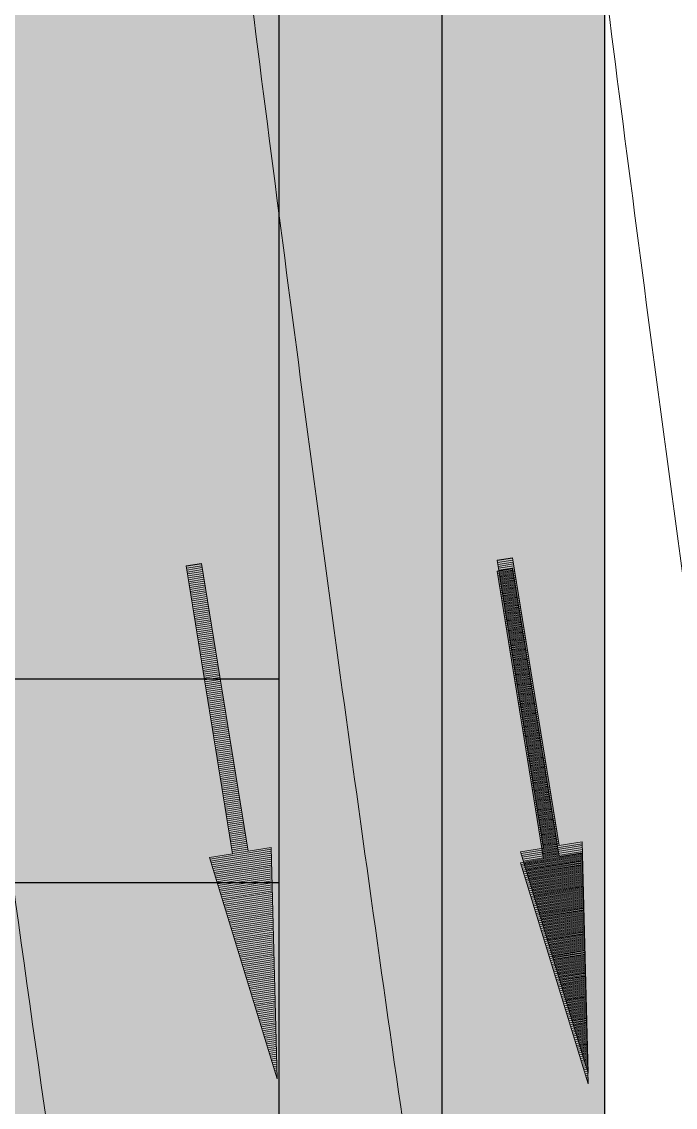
# Model space of a CAD drawing. Header units: millimetres. Extents: x -223175 to 287756, y -120611 to 352956.
# Drawn here: x 179245 to 185266, y 292959 to 302964 of the extents above; entities that cross this region are included whole.
import ezdxf

# ---------------------------------------------------------------- set-up
doc = ezdxf.new("R2010")
doc.units = ezdxf.units.MM
doc.header["$LTSCALE"] = 50
doc.linetypes.add('XREF 평면도$0$CEN', pattern=[62, 60, -1, 0, -1])
doc.linetypes.add('XREF 평면도$0$DASHEDX2', pattern=[38.1, 25.4, -12.7])
doc.layers.get('DEFPOINTS').update_dxf_attribs({"color": 108})
doc.layers.add('I-SOLID(제외영역)', color=253, linetype='Continuous')
doc.layers.add('XREF 평면도$0$CEN', color=1, linetype='XREF 평면도$0$CEN')
for name, color, linetype, lineweight in [('XREF 평면도$0$0개선도로', 7, 'Continuous', 0), ('XREF 평면도$0$▶노면표시 - 직진', 7, 'Continuous', 9), ('XREF 평면도$0$▶노면표시 - 차선(흰색)', 7, 'Continuous', 9)]:
    doc.layers.add(name, color=color, linetype=linetype, lineweight=lineweight)

# ---------------------------------------------------------------- blocks, each defined once
blk = doc.blocks.new('*X2039')
at = {"color": 0}
for p, q in [((814.7, 960), (815.4, 960)), ((814.9, 961.9), (815.1, 961.9)), ((813.1, 948.8), (816.9, 948.8)), ((813.4, 950.6), (816.7, 950.6)), ((813.6, 952.5), (816.4, 952.5)), ((813.9, 954.4), (816.2, 954.4)), ((814.2, 956.2), (815.9, 956.2)), ((814.4, 958.1), (815.7, 958.1)), ((811.9, 939.4), (818.2, 939.4)), ((812.1, 941.2), (818, 941.2)), ((812.4, 943.1), (817.7, 943.1)), ((812.6, 945), (817.4, 945)), ((812.9, 946.9), (817.2, 946.9)), ((810.3, 928.1), (819.7, 928.1)), ((810.6, 930), (819.5, 930)), ((810.8, 931.9), (819.2, 931.9)), ((811.1, 933.8), (819, 933.8)), ((811.3, 935.6), (818.7, 935.6)), ((811.6, 937.5), (818.5, 937.5)), ((809, 918.8), (821, 918.8)), ((809.3, 920.6), (820.8, 920.6)), ((809.5, 922.5), (820.5, 922.5)), ((809.8, 924.4), (820.3, 924.4)), ((810.1, 926.2), (820, 926.2)), ((807.5, 907.5), (822.6, 907.5)), ((807.8, 909.4), (822.3, 909.4)), ((808, 911.2), (822, 911.2)), ((808.3, 913.1), (821.8, 913.1)), ((808.5, 915), (821.5, 915)), ((808.8, 916.9), (821.3, 916.9)), ((806.2, 898.1), (823.8, 898.1)), ((806.5, 900), (823.6, 900)), ((806.7, 901.9), (823.3, 901.9)), ((807, 903.8), (823.1, 903.8)), ((807.2, 905.6), (822.8, 905.6)), ((804.7, 886.9), (825.4, 886.9)), ((804.9, 888.8), (825.1, 888.8)), ((805.2, 890.6), (824.9, 890.6)), ((805.5, 892.5), (824.6, 892.5)), ((805.7, 894.4), (824.3, 894.4)), ((806, 896.2), (824.1, 896.2)), ((803.2, 875.6), (826.9, 875.6)), ((803.4, 877.5), (826.7, 877.5)), ((803.7, 879.4), (826.4, 879.4)), ((803.9, 881.2), (826.1, 881.2)), ((804.2, 883.1), (825.9, 883.1)), ((804.4, 885), (825.6, 885)), ((801.9, 866.2), (828.2, 866.2)), ((802.1, 868.1), (827.9, 868.1)), ((802.4, 870), (827.7, 870)), ((802.6, 871.9), (827.4, 871.9)), ((802.9, 873.8), (827.2, 873.8)), ((800.3, 855), (829.7, 855)), ((800.6, 856.9), (829.5, 856.9)), ((800.9, 858.8), (829.2, 858.8)), ((801.1, 860.6), (829, 860.6)), ((801.4, 862.5), (828.7, 862.5)), ((801.6, 864.4), (828.4, 864.4)), ((799.1, 845.6), (831, 845.6)), ((799.3, 847.5), (830.7, 847.5)), ((799.6, 849.4), (830.5, 849.4)), ((799.8, 851.2), (830.2, 851.2)), ((800.1, 853.1), (830, 853.1)), ((797.5, 834.4), (832.5, 834.4)), ((797.8, 836.2), (832.3, 836.2)), ((798, 838.1), (832, 838.1)), ((798.3, 840), (831.8, 840)), ((798.6, 841.9), (831.5, 841.9)), ((798.8, 843.8), (831.3, 843.8)), ((796.3, 825), (833.8, 825)), ((796.5, 826.9), (833.6, 826.9)), ((796.8, 828.7), (833.3, 828.7)), ((797, 830.6), (833, 830.6)), ((797.3, 832.5), (832.8, 832.5)), ((794.7, 813.7), (835.3, 813.7)), ((795, 815.6), (835.1, 815.6)), ((795.2, 817.5), (834.8, 817.5)), ((795.5, 819.4), (834.6, 819.4)), ((795.7, 821.2), (834.3, 821.2)), ((796, 823.1), (834.1, 823.1)), ((793.2, 802.5), (836.9, 802.5)), ((793.4, 804.4), (836.6, 804.4)), ((793.7, 806.2), (836.4, 806.2)), ((794, 808.1), (836.1, 808.1)), ((794.2, 810), (835.9, 810)), ((794.5, 811.9), (835.6, 811.9)), ((791.9, 793.1), (838.2, 793.1)), ((792.2, 795), (837.9, 795)), ((792.4, 796.9), (837.6, 796.9)), ((792.7, 798.7), (837.4, 798.7)), ((792.9, 800.6), (837.1, 800.6)), ((790.4, 781.9), (839.7, 781.9)), ((790.6, 783.8), (839.4, 783.8)), ((790.9, 785.6), (839.2, 785.6)), ((791.1, 787.5), (838.9, 787.5)), ((791.4, 789.4), (838.7, 789.4)), ((791.7, 791.2), (838.4, 791.2)), ((789.1, 772.5), (841, 772.5)), ((789.4, 774.4), (840.7, 774.4)), ((789.6, 776.2), (840.5, 776.2)), ((789.9, 778.1), (840.2, 778.1)), ((790.1, 780), (839.9, 780)), ((787.6, 761.2), (842.5, 761.2)), ((787.8, 763.1), (842.2, 763.1)), ((788.1, 765), (842, 765)), ((788.3, 766.9), (841.7, 766.9)), ((788.6, 768.8), (841.5, 768.8)), ((788.8, 770.6), (841.2, 770.6)), ((786.3, 751.9), (843.8, 751.9)), ((786.5, 753.8), (843.5, 753.8)), ((786.8, 755.6), (843.3, 755.6)), ((787, 757.5), (843, 757.5)), ((787.3, 759.4), (842.8, 759.4)), ((785.3, 744.4), (844.8, 744.4)), ((785.5, 746.2), (844.5, 746.2)), ((785.8, 748.1), (844.3, 748.1)), ((786, 750), (844, 750)), ((807.5, 742.5), (822.5, 742.5)), ((807.5, 740.6), (822.5, 740.6)), ((807.5, 738.8), (822.5, 738.8)), ((807.5, 736.9), (822.5, 736.9)), ((807.5, 735), (822.5, 735)), ((807.5, 733.1), (822.5, 733.1)), ((807.5, 731.2), (822.5, 731.2)), ((807.5, 729.4), (822.5, 729.4)), ((807.5, 727.5), (822.5, 727.5)), ((807.5, 725.6), (822.5, 725.6)), ((807.5, 723.7), (822.5, 723.7)), ((807.5, 721.9), (822.5, 721.9)), ((807.5, 720), (822.5, 720)), ((807.5, 718.1), (822.5, 718.1)), ((807.5, 716.2), (822.5, 716.2)), ((807.5, 714.4), (822.5, 714.4)), ((807.5, 712.5), (822.5, 712.5)), ((807.5, 710.6), (822.5, 710.6)), ((807.5, 708.8), (822.5, 708.8)), ((807.5, 706.9), (822.5, 706.9)), ((807.5, 705), (822.5, 705)), ((807.5, 703.1), (822.5, 703.1)), ((807.5, 701.2), (822.5, 701.2)), ((807.5, 699.4), (822.5, 699.4)), ((807.5, 697.5), (822.5, 697.5)), ((807.5, 695.6), (822.5, 695.6)), ((807.5, 693.8), (822.5, 693.8)), ((807.5, 691.9), (822.5, 691.9)), ((807.5, 690), (822.5, 690)), ((807.5, 688.1), (822.5, 688.1)), ((807.5, 686.2), (822.5, 686.2)), ((807.5, 684.4), (822.5, 684.4)), ((807.5, 682.5), (822.5, 682.5)), ((807.5, 680.6), (822.5, 680.6)), ((807.5, 678.8), (822.5, 678.8)), ((807.5, 676.9), (822.5, 676.9)), ((807.5, 675), (822.5, 675)), ((807.5, 673.1), (822.5, 673.1)), ((807.5, 671.2), (822.5, 671.2)), ((807.5, 669.4), (822.5, 669.4)), ((807.5, 667.5), (822.5, 667.5)), ((807.5, 665.6), (822.5, 665.6)), ((807.5, 663.8), (822.5, 663.8)), ((807.5, 661.9), (822.5, 661.9)), ((807.5, 660), (822.5, 660)), ((807.5, 658.1), (822.5, 658.1)), ((807.5, 656.2), (822.5, 656.2)), ((807.5, 654.4), (822.5, 654.4)), ((807.5, 652.5), (822.5, 652.5)), ((807.5, 650.6), (822.5, 650.6)), ((807.5, 648.7), (822.5, 648.7)), ((807.5, 646.9), (822.5, 646.9)), ((807.5, 645), (822.5, 645)), ((807.5, 643.1), (822.5, 643.1)), ((807.5, 641.2), (822.5, 641.2)), ((807.5, 639.4), (822.5, 639.4)), ((807.5, 637.5), (822.5, 637.5)), ((807.5, 635.6), (822.5, 635.6)), ((807.5, 633.8), (822.5, 633.8)), ((807.5, 631.9), (822.5, 631.9)), ((807.5, 630), (822.5, 630)), ((807.5, 628.1), (822.5, 628.1)), ((807.5, 626.2), (822.5, 626.2)), ((807.5, 624.4), (822.5, 624.4)), ((807.5, 622.5), (822.5, 622.5)), ((807.5, 620.6), (822.5, 620.6)), ((807.5, 618.8), (822.5, 618.8)), ((807.5, 616.9), (822.5, 616.9)), ((807.5, 615), (822.5, 615)), ((807.5, 613.1), (822.5, 613.1)), ((807.5, 611.2), (822.5, 611.2)), ((807.5, 609.4), (822.5, 609.4)), ((807.5, 607.5), (822.5, 607.5)), ((807.5, 605.6), (822.5, 605.6)), ((807.5, 603.8), (822.5, 603.8)), ((807.5, 601.9), (822.5, 601.9)), ((807.5, 600), (822.5, 600)), ((807.5, 598.1), (822.5, 598.1)), ((807.5, 596.2), (822.5, 596.2)), ((807.5, 594.4), (822.5, 594.4)), ((807.5, 592.5), (822.5, 592.5)), ((807.5, 590.6), (822.5, 590.6)), ((807.5, 588.8), (822.5, 588.8)), ((807.5, 586.9), (822.5, 586.9)), ((807.5, 585), (822.5, 585)), ((807.5, 583.1), (822.5, 583.1)), ((807.5, 581.2), (822.5, 581.2)), ((807.5, 579.4), (822.5, 579.4)), ((807.5, 577.5), (822.5, 577.5)), ((807.5, 575.6), (822.5, 575.6)), ((807.5, 573.7), (822.5, 573.7)), ((807.5, 571.9), (822.5, 571.9)), ((807.5, 570), (822.5, 570)), ((807.5, 568.1), (822.5, 568.1)), ((807.5, 566.2), (822.5, 566.2)), ((807.5, 564.4), (822.5, 564.4)), ((807.5, 562.5), (822.5, 562.5)), ((807.5, 560.6), (822.5, 560.6)), ((807.5, 558.8), (822.5, 558.8)), ((807.5, 556.9), (822.5, 556.9)), ((807.5, 555), (822.5, 555)), ((807.5, 553.1), (822.5, 553.1)), ((807.5, 551.2), (822.5, 551.2)), ((807.5, 549.4), (822.5, 549.4)), ((807.5, 547.5), (822.5, 547.5)), ((807.5, 545.6), (822.5, 545.6)), ((807.5, 543.8), (822.5, 543.8)), ((807.5, 541.9), (822.5, 541.9)), ((807.5, 540), (822.5, 540)), ((807.5, 538.1), (822.5, 538.1)), ((807.5, 536.2), (822.5, 536.2)), ((807.5, 534.4), (822.5, 534.4)), ((807.5, 532.5), (822.5, 532.5)), ((807.5, 530.6), (822.5, 530.6)), ((807.5, 528.8), (822.5, 528.8)), ((807.5, 526.9), (822.5, 526.9)), ((807.5, 525), (822.5, 525)), ((807.5, 523.1), (822.5, 523.1)), ((807.5, 521.2), (822.5, 521.2)), ((807.5, 519.4), (822.5, 519.4)), ((807.5, 517.5), (822.5, 517.5)), ((807.5, 515.6), (822.5, 515.6)), ((807.5, 513.8), (822.5, 513.8)), ((807.5, 511.9), (822.5, 511.9)), ((807.5, 510), (822.5, 510)), ((807.5, 508.1), (822.5, 508.1)), ((807.5, 506.2), (822.5, 506.2)), ((807.5, 504.4), (822.5, 504.4)), ((807.5, 502.5), (822.5, 502.5)), ((807.5, 500.6), (822.5, 500.6)), ((807.5, 498.7), (822.5, 498.7)), ((807.5, 496.9), (822.5, 496.9)), ((807.5, 495), (822.5, 495)), ((807.5, 493.1), (822.5, 493.1)), ((807.5, 491.2), (822.5, 491.2)), ((807.5, 489.4), (822.5, 489.4)), ((807.5, 487.5), (822.5, 487.5)), ((807.5, 485.6), (822.5, 485.6)), ((807.5, 483.8), (822.5, 483.8)), ((807.5, 481.9), (822.5, 481.9)), ((807.5, 480), (822.5, 480)), ((807.5, 478.1), (822.5, 478.1)), ((807.5, 476.2), (822.5, 476.2)), ((807.5, 474.4), (822.5, 474.4)), ((807.5, 472.5), (822.5, 472.5)), ((807.5, 470.6), (822.5, 470.6)), ((807.5, 468.8), (822.5, 468.8)), ((807.5, 466.9), (822.5, 466.9)), ((807.5, 465), (822.5, 465)), ((807.5, 463.1), (822.5, 463.1))]:
    blk.add_line(p, q, dxfattribs=at)
blk = doc.blocks.new('*X2058')
at = {"color": 0}
for p, q in [((814.7, 960), (815.4, 960)), ((814.9, 961.9), (815.1, 961.9)), ((813.1, 948.8), (816.9, 948.8)), ((813.4, 950.6), (816.7, 950.6)), ((813.6, 952.5), (816.4, 952.5)), ((813.9, 954.4), (816.2, 954.4)), ((814.2, 956.2), (815.9, 956.2)), ((814.4, 958.1), (815.7, 958.1)), ((811.9, 939.4), (818.2, 939.4)), ((812.1, 941.2), (818, 941.2)), ((812.4, 943.1), (817.7, 943.1)), ((812.6, 945), (817.4, 945)), ((812.9, 946.9), (817.2, 946.9)), ((810.3, 928.1), (819.7, 928.1)), ((810.6, 930), (819.5, 930)), ((810.8, 931.9), (819.2, 931.9)), ((811.1, 933.8), (819, 933.8)), ((811.3, 935.6), (818.7, 935.6)), ((811.6, 937.5), (818.5, 937.5)), ((809, 918.8), (821, 918.8)), ((809.3, 920.6), (820.8, 920.6)), ((809.5, 922.5), (820.5, 922.5)), ((809.8, 924.4), (820.3, 924.4)), ((810.1, 926.2), (820, 926.2)), ((807.5, 907.5), (822.6, 907.5)), ((807.8, 909.4), (822.3, 909.4)), ((808, 911.2), (822, 911.2)), ((808.3, 913.1), (821.8, 913.1)), ((808.5, 915), (821.5, 915)), ((808.8, 916.9), (821.3, 916.9)), ((806.2, 898.1), (823.8, 898.1)), ((806.5, 900), (823.6, 900)), ((806.7, 901.9), (823.3, 901.9)), ((807, 903.8), (823.1, 903.8)), ((807.2, 905.6), (822.8, 905.6)), ((804.7, 886.9), (825.4, 886.9)), ((804.9, 888.8), (825.1, 888.8)), ((805.2, 890.6), (824.9, 890.6)), ((805.5, 892.5), (824.6, 892.5)), ((805.7, 894.4), (824.3, 894.4)), ((806, 896.2), (824.1, 896.2)), ((803.2, 875.6), (826.9, 875.6)), ((803.4, 877.5), (826.7, 877.5)), ((803.7, 879.4), (826.4, 879.4)), ((803.9, 881.2), (826.1, 881.2)), ((804.2, 883.1), (825.9, 883.1)), ((804.4, 885), (825.6, 885)), ((801.9, 866.2), (828.2, 866.2)), ((802.1, 868.1), (827.9, 868.1)), ((802.4, 870), (827.7, 870)), ((802.6, 871.9), (827.4, 871.9)), ((802.9, 873.8), (827.2, 873.8)), ((800.3, 855), (829.7, 855)), ((800.6, 856.9), (829.5, 856.9)), ((800.9, 858.8), (829.2, 858.8)), ((801.1, 860.6), (829, 860.6)), ((801.4, 862.5), (828.7, 862.5)), ((801.6, 864.4), (828.4, 864.4)), ((799.1, 845.6), (831, 845.6)), ((799.3, 847.5), (830.7, 847.5)), ((799.6, 849.4), (830.5, 849.4)), ((799.8, 851.2), (830.2, 851.2)), ((800.1, 853.1), (830, 853.1)), ((797.5, 834.4), (832.5, 834.4)), ((797.8, 836.2), (832.3, 836.2)), ((798, 838.1), (832, 838.1)), ((798.3, 840), (831.8, 840)), ((798.6, 841.9), (831.5, 841.9)), ((798.8, 843.8), (831.3, 843.8)), ((796.3, 825), (833.8, 825)), ((796.5, 826.9), (833.6, 826.9)), ((796.8, 828.7), (833.3, 828.7)), ((797, 830.6), (833, 830.6)), ((797.3, 832.5), (832.8, 832.5)), ((794.7, 813.7), (835.3, 813.7)), ((795, 815.6), (835.1, 815.6)), ((795.2, 817.5), (834.8, 817.5)), ((795.5, 819.4), (834.6, 819.4)), ((795.7, 821.2), (834.3, 821.2)), ((796, 823.1), (834.1, 823.1)), ((793.2, 802.5), (836.9, 802.5)), ((793.4, 804.4), (836.6, 804.4)), ((793.7, 806.2), (836.4, 806.2)), ((794, 808.1), (836.1, 808.1)), ((794.2, 810), (835.9, 810)), ((794.5, 811.9), (835.6, 811.9)), ((791.9, 793.1), (838.2, 793.1)), ((792.2, 795), (837.9, 795)), ((792.4, 796.9), (837.6, 796.9)), ((792.7, 798.7), (837.4, 798.7)), ((792.9, 800.6), (837.1, 800.6)), ((790.4, 781.9), (839.7, 781.9)), ((790.6, 783.8), (839.4, 783.8)), ((790.9, 785.6), (839.2, 785.6)), ((791.1, 787.5), (838.9, 787.5)), ((791.4, 789.4), (838.7, 789.4)), ((791.7, 791.2), (838.4, 791.2)), ((789.1, 772.5), (841, 772.5)), ((789.4, 774.4), (840.7, 774.4)), ((789.6, 776.2), (840.5, 776.2)), ((789.9, 778.1), (840.2, 778.1)), ((790.1, 780), (839.9, 780)), ((787.6, 761.2), (842.5, 761.2)), ((787.8, 763.1), (842.2, 763.1)), ((788.1, 765), (842, 765)), ((788.3, 766.9), (841.7, 766.9)), ((788.6, 768.8), (841.5, 768.8)), ((788.8, 770.6), (841.2, 770.6)), ((786.3, 751.9), (843.8, 751.9)), ((786.5, 753.8), (843.5, 753.8)), ((786.8, 755.6), (843.3, 755.6)), ((787, 757.5), (843, 757.5)), ((787.3, 759.4), (842.8, 759.4)), ((785.3, 744.4), (844.8, 744.4)), ((785.5, 746.2), (844.5, 746.2)), ((785.8, 748.1), (844.3, 748.1)), ((786, 750), (844, 750)), ((807.5, 742.5), (822.5, 742.5)), ((807.5, 740.6), (822.5, 740.6)), ((807.5, 738.8), (822.5, 738.8)), ((807.5, 736.9), (822.5, 736.9)), ((807.5, 735), (822.5, 735)), ((807.5, 733.1), (822.5, 733.1)), ((807.5, 731.2), (822.5, 731.2)), ((807.5, 729.4), (822.5, 729.4)), ((807.5, 727.5), (822.5, 727.5)), ((807.5, 725.6), (822.5, 725.6)), ((807.5, 723.7), (822.5, 723.7)), ((807.5, 721.9), (822.5, 721.9)), ((807.5, 720), (822.5, 720)), ((807.5, 718.1), (822.5, 718.1)), ((807.5, 716.2), (822.5, 716.2)), ((807.5, 714.4), (822.5, 714.4)), ((807.5, 712.5), (822.5, 712.5)), ((807.5, 710.6), (822.5, 710.6)), ((807.5, 708.8), (822.5, 708.8)), ((807.5, 706.9), (822.5, 706.9)), ((807.5, 705), (822.5, 705)), ((807.5, 703.1), (822.5, 703.1)), ((807.5, 701.2), (822.5, 701.2)), ((807.5, 699.4), (822.5, 699.4)), ((807.5, 697.5), (822.5, 697.5)), ((807.5, 695.6), (822.5, 695.6)), ((807.5, 693.8), (822.5, 693.8)), ((807.5, 691.9), (822.5, 691.9)), ((807.5, 690), (822.5, 690)), ((807.5, 688.1), (822.5, 688.1)), ((807.5, 686.2), (822.5, 686.2)), ((807.5, 684.4), (822.5, 684.4)), ((807.5, 682.5), (822.5, 682.5)), ((807.5, 680.6), (822.5, 680.6)), ((807.5, 678.8), (822.5, 678.8)), ((807.5, 676.9), (822.5, 676.9)), ((807.5, 675), (822.5, 675)), ((807.5, 673.1), (822.5, 673.1)), ((807.5, 671.2), (822.5, 671.2)), ((807.5, 669.4), (822.5, 669.4)), ((807.5, 667.5), (822.5, 667.5)), ((807.5, 665.6), (822.5, 665.6)), ((807.5, 663.8), (822.5, 663.8)), ((807.5, 661.9), (822.5, 661.9)), ((807.5, 660), (822.5, 660)), ((807.5, 658.1), (822.5, 658.1)), ((807.5, 656.2), (822.5, 656.2)), ((807.5, 654.4), (822.5, 654.4)), ((807.5, 652.5), (822.5, 652.5)), ((807.5, 650.6), (822.5, 650.6)), ((807.5, 648.7), (822.5, 648.7)), ((807.5, 646.9), (822.5, 646.9)), ((807.5, 645), (822.5, 645)), ((807.5, 643.1), (822.5, 643.1)), ((807.5, 641.2), (822.5, 641.2)), ((807.5, 639.4), (822.5, 639.4)), ((807.5, 637.5), (822.5, 637.5)), ((807.5, 635.6), (822.5, 635.6)), ((807.5, 633.8), (822.5, 633.8)), ((807.5, 631.9), (822.5, 631.9)), ((807.5, 630), (822.5, 630)), ((807.5, 628.1), (822.5, 628.1)), ((807.5, 626.2), (822.5, 626.2)), ((807.5, 624.4), (822.5, 624.4)), ((807.5, 622.5), (822.5, 622.5)), ((807.5, 620.6), (822.5, 620.6)), ((807.5, 618.8), (822.5, 618.8)), ((807.5, 616.9), (822.5, 616.9)), ((807.5, 615), (822.5, 615)), ((807.5, 613.1), (822.5, 613.1)), ((807.5, 611.2), (822.5, 611.2)), ((807.5, 609.4), (822.5, 609.4)), ((807.5, 607.5), (822.5, 607.5)), ((807.5, 605.6), (822.5, 605.6)), ((807.5, 603.8), (822.5, 603.8)), ((807.5, 601.9), (822.5, 601.9)), ((807.5, 600), (822.5, 600)), ((807.5, 598.1), (822.5, 598.1)), ((807.5, 596.2), (822.5, 596.2)), ((807.5, 594.4), (822.5, 594.4)), ((807.5, 592.5), (822.5, 592.5)), ((807.5, 590.6), (822.5, 590.6)), ((807.5, 588.8), (822.5, 588.8)), ((807.5, 586.9), (822.5, 586.9)), ((807.5, 585), (822.5, 585)), ((807.5, 583.1), (822.5, 583.1)), ((807.5, 581.2), (822.5, 581.2)), ((807.5, 579.4), (822.5, 579.4)), ((807.5, 577.5), (822.5, 577.5)), ((807.5, 575.6), (822.5, 575.6)), ((807.5, 573.7), (822.5, 573.7)), ((807.5, 571.9), (822.5, 571.9)), ((807.5, 570), (822.5, 570)), ((807.5, 568.1), (822.5, 568.1)), ((807.5, 566.2), (822.5, 566.2)), ((807.5, 564.4), (822.5, 564.4)), ((807.5, 562.5), (822.5, 562.5)), ((807.5, 560.6), (822.5, 560.6)), ((807.5, 558.8), (822.5, 558.8)), ((807.5, 556.9), (822.5, 556.9)), ((807.5, 555), (822.5, 555)), ((807.5, 553.1), (822.5, 553.1)), ((807.5, 551.2), (822.5, 551.2)), ((807.5, 549.4), (822.5, 549.4)), ((807.5, 547.5), (822.5, 547.5)), ((807.5, 545.6), (822.5, 545.6)), ((807.5, 543.8), (822.5, 543.8)), ((807.5, 541.9), (822.5, 541.9)), ((807.5, 540), (822.5, 540)), ((807.5, 538.1), (822.5, 538.1)), ((807.5, 536.2), (822.5, 536.2)), ((807.5, 534.4), (822.5, 534.4)), ((807.5, 532.5), (822.5, 532.5)), ((807.5, 530.6), (822.5, 530.6)), ((807.5, 528.8), (822.5, 528.8)), ((807.5, 526.9), (822.5, 526.9)), ((807.5, 525), (822.5, 525)), ((807.5, 523.1), (822.5, 523.1)), ((807.5, 521.2), (822.5, 521.2)), ((807.5, 519.4), (822.5, 519.4)), ((807.5, 517.5), (822.5, 517.5)), ((807.5, 515.6), (822.5, 515.6)), ((807.5, 513.8), (822.5, 513.8)), ((807.5, 511.9), (822.5, 511.9)), ((807.5, 510), (822.5, 510)), ((807.5, 508.1), (822.5, 508.1)), ((807.5, 506.2), (822.5, 506.2)), ((807.5, 504.4), (822.5, 504.4)), ((807.5, 502.5), (822.5, 502.5)), ((807.5, 500.6), (822.5, 500.6)), ((807.5, 498.7), (822.5, 498.7)), ((807.5, 496.9), (822.5, 496.9)), ((807.5, 495), (822.5, 495)), ((807.5, 493.1), (822.5, 493.1)), ((807.5, 491.2), (822.5, 491.2)), ((807.5, 489.4), (822.5, 489.4)), ((807.5, 487.5), (822.5, 487.5)), ((807.5, 485.6), (822.5, 485.6)), ((807.5, 483.8), (822.5, 483.8)), ((807.5, 481.9), (822.5, 481.9)), ((807.5, 480), (822.5, 480)), ((807.5, 478.1), (822.5, 478.1)), ((807.5, 476.2), (822.5, 476.2)), ((807.5, 474.4), (822.5, 474.4)), ((807.5, 472.5), (822.5, 472.5)), ((807.5, 470.6), (822.5, 470.6)), ((807.5, 468.8), (822.5, 468.8)), ((807.5, 466.9), (822.5, 466.9)), ((807.5, 465), (822.5, 465)), ((807.5, 463.1), (822.5, 463.1))]:
    blk.add_line(p, q, dxfattribs=at)
blk = doc.blocks.new('*X2059')
at = {"color": 0}
for p, q in [((814.7, 960), (815.4, 960)), ((814.9, 961.9), (815.1, 961.9)), ((813.1, 948.8), (816.9, 948.8)), ((813.4, 950.6), (816.7, 950.6)), ((813.6, 952.5), (816.4, 952.5)), ((813.9, 954.4), (816.2, 954.4)), ((814.2, 956.2), (815.9, 956.2)), ((814.4, 958.1), (815.7, 958.1)), ((811.9, 939.4), (818.2, 939.4)), ((812.1, 941.2), (818, 941.2)), ((812.4, 943.1), (817.7, 943.1)), ((812.6, 945), (817.4, 945)), ((812.9, 946.9), (817.2, 946.9)), ((810.3, 928.1), (819.7, 928.1)), ((810.6, 930), (819.5, 930)), ((810.8, 931.9), (819.2, 931.9)), ((811.1, 933.8), (819, 933.8)), ((811.3, 935.6), (818.7, 935.6)), ((811.6, 937.5), (818.5, 937.5)), ((809, 918.8), (821, 918.8)), ((809.3, 920.6), (820.8, 920.6)), ((809.5, 922.5), (820.5, 922.5)), ((809.8, 924.4), (820.3, 924.4)), ((810.1, 926.2), (820, 926.2)), ((807.5, 907.5), (822.6, 907.5)), ((807.8, 909.4), (822.3, 909.4)), ((808, 911.2), (822, 911.2)), ((808.3, 913.1), (821.8, 913.1)), ((808.5, 915), (821.5, 915)), ((808.8, 916.9), (821.3, 916.9)), ((806.2, 898.1), (823.8, 898.1)), ((806.5, 900), (823.6, 900)), ((806.7, 901.9), (823.3, 901.9)), ((807, 903.8), (823.1, 903.8)), ((807.2, 905.6), (822.8, 905.6)), ((804.7, 886.9), (825.4, 886.9)), ((804.9, 888.8), (825.1, 888.8)), ((805.2, 890.6), (824.9, 890.6)), ((805.5, 892.5), (824.6, 892.5)), ((805.7, 894.4), (824.3, 894.4)), ((806, 896.2), (824.1, 896.2)), ((803.2, 875.6), (826.9, 875.6)), ((803.4, 877.5), (826.7, 877.5)), ((803.7, 879.4), (826.4, 879.4)), ((803.9, 881.2), (826.1, 881.2)), ((804.2, 883.1), (825.9, 883.1)), ((804.4, 885), (825.6, 885)), ((801.9, 866.2), (828.2, 866.2)), ((802.1, 868.1), (827.9, 868.1)), ((802.4, 870), (827.7, 870)), ((802.6, 871.9), (827.4, 871.9)), ((802.9, 873.8), (827.2, 873.8)), ((800.3, 855), (829.7, 855)), ((800.6, 856.9), (829.5, 856.9)), ((800.9, 858.8), (829.2, 858.8)), ((801.1, 860.6), (829, 860.6)), ((801.4, 862.5), (828.7, 862.5)), ((801.6, 864.4), (828.4, 864.4)), ((799.1, 845.6), (831, 845.6)), ((799.3, 847.5), (830.7, 847.5)), ((799.6, 849.4), (830.5, 849.4)), ((799.8, 851.2), (830.2, 851.2)), ((800.1, 853.1), (830, 853.1)), ((797.5, 834.4), (832.5, 834.4)), ((797.8, 836.2), (832.3, 836.2)), ((798, 838.1), (832, 838.1)), ((798.3, 840), (831.8, 840)), ((798.6, 841.9), (831.5, 841.9)), ((798.8, 843.8), (831.3, 843.8)), ((796.3, 825), (833.8, 825)), ((796.5, 826.9), (833.6, 826.9)), ((796.8, 828.7), (833.3, 828.7)), ((797, 830.6), (833, 830.6)), ((797.3, 832.5), (832.8, 832.5)), ((794.7, 813.7), (835.3, 813.7)), ((795, 815.6), (835.1, 815.6)), ((795.2, 817.5), (834.8, 817.5)), ((795.5, 819.4), (834.6, 819.4)), ((795.7, 821.2), (834.3, 821.2)), ((796, 823.1), (834.1, 823.1)), ((793.2, 802.5), (836.9, 802.5)), ((793.4, 804.4), (836.6, 804.4)), ((793.7, 806.2), (836.4, 806.2)), ((794, 808.1), (836.1, 808.1)), ((794.2, 810), (835.9, 810)), ((794.5, 811.9), (835.6, 811.9)), ((791.9, 793.1), (838.2, 793.1)), ((792.2, 795), (837.9, 795)), ((792.4, 796.9), (837.6, 796.9)), ((792.7, 798.7), (837.4, 798.7)), ((792.9, 800.6), (837.1, 800.6)), ((790.4, 781.9), (839.7, 781.9)), ((790.6, 783.8), (839.4, 783.8)), ((790.9, 785.6), (839.2, 785.6)), ((791.1, 787.5), (838.9, 787.5)), ((791.4, 789.4), (838.7, 789.4)), ((791.7, 791.2), (838.4, 791.2)), ((789.1, 772.5), (841, 772.5)), ((789.4, 774.4), (840.7, 774.4)), ((789.6, 776.2), (840.5, 776.2)), ((789.9, 778.1), (840.2, 778.1)), ((790.1, 780), (839.9, 780)), ((787.6, 761.2), (842.5, 761.2)), ((787.8, 763.1), (842.2, 763.1)), ((788.1, 765), (842, 765)), ((788.3, 766.9), (841.7, 766.9)), ((788.6, 768.8), (841.5, 768.8)), ((788.8, 770.6), (841.2, 770.6)), ((786.3, 751.9), (843.8, 751.9)), ((786.5, 753.8), (843.5, 753.8)), ((786.8, 755.6), (843.3, 755.6)), ((787, 757.5), (843, 757.5)), ((787.3, 759.4), (842.8, 759.4)), ((785.3, 744.4), (844.8, 744.4)), ((785.5, 746.2), (844.5, 746.2)), ((785.8, 748.1), (844.3, 748.1)), ((786, 750), (844, 750)), ((807.5, 742.5), (822.5, 742.5)), ((807.5, 740.6), (822.5, 740.6)), ((807.5, 738.8), (822.5, 738.8)), ((807.5, 736.9), (822.5, 736.9)), ((807.5, 735), (822.5, 735)), ((807.5, 733.1), (822.5, 733.1)), ((807.5, 731.2), (822.5, 731.2)), ((807.5, 729.4), (822.5, 729.4)), ((807.5, 727.5), (822.5, 727.5)), ((807.5, 725.6), (822.5, 725.6)), ((807.5, 723.7), (822.5, 723.7)), ((807.5, 721.9), (822.5, 721.9)), ((807.5, 720), (822.5, 720)), ((807.5, 718.1), (822.5, 718.1)), ((807.5, 716.2), (822.5, 716.2)), ((807.5, 714.4), (822.5, 714.4)), ((807.5, 712.5), (822.5, 712.5)), ((807.5, 710.6), (822.5, 710.6)), ((807.5, 708.8), (822.5, 708.8)), ((807.5, 706.9), (822.5, 706.9)), ((807.5, 705), (822.5, 705)), ((807.5, 703.1), (822.5, 703.1)), ((807.5, 701.2), (822.5, 701.2)), ((807.5, 699.4), (822.5, 699.4)), ((807.5, 697.5), (822.5, 697.5)), ((807.5, 695.6), (822.5, 695.6)), ((807.5, 693.8), (822.5, 693.8)), ((807.5, 691.9), (822.5, 691.9)), ((807.5, 690), (822.5, 690)), ((807.5, 688.1), (822.5, 688.1)), ((807.5, 686.2), (822.5, 686.2)), ((807.5, 684.4), (822.5, 684.4)), ((807.5, 682.5), (822.5, 682.5)), ((807.5, 680.6), (822.5, 680.6)), ((807.5, 678.8), (822.5, 678.8)), ((807.5, 676.9), (822.5, 676.9)), ((807.5, 675), (822.5, 675)), ((807.5, 673.1), (822.5, 673.1)), ((807.5, 671.2), (822.5, 671.2)), ((807.5, 669.4), (822.5, 669.4)), ((807.5, 667.5), (822.5, 667.5)), ((807.5, 665.6), (822.5, 665.6)), ((807.5, 663.8), (822.5, 663.8)), ((807.5, 661.9), (822.5, 661.9)), ((807.5, 660), (822.5, 660)), ((807.5, 658.1), (822.5, 658.1)), ((807.5, 656.2), (822.5, 656.2)), ((807.5, 654.4), (822.5, 654.4)), ((807.5, 652.5), (822.5, 652.5)), ((807.5, 650.6), (822.5, 650.6)), ((807.5, 648.7), (822.5, 648.7)), ((807.5, 646.9), (822.5, 646.9)), ((807.5, 645), (822.5, 645)), ((807.5, 643.1), (822.5, 643.1)), ((807.5, 641.2), (822.5, 641.2)), ((807.5, 639.4), (822.5, 639.4)), ((807.5, 637.5), (822.5, 637.5)), ((807.5, 635.6), (822.5, 635.6)), ((807.5, 633.8), (822.5, 633.8)), ((807.5, 631.9), (822.5, 631.9)), ((807.5, 630), (822.5, 630)), ((807.5, 628.1), (822.5, 628.1)), ((807.5, 626.2), (822.5, 626.2)), ((807.5, 624.4), (822.5, 624.4)), ((807.5, 622.5), (822.5, 622.5)), ((807.5, 620.6), (822.5, 620.6)), ((807.5, 618.8), (822.5, 618.8)), ((807.5, 616.9), (822.5, 616.9)), ((807.5, 615), (822.5, 615)), ((807.5, 613.1), (822.5, 613.1)), ((807.5, 611.2), (822.5, 611.2)), ((807.5, 609.4), (822.5, 609.4)), ((807.5, 607.5), (822.5, 607.5)), ((807.5, 605.6), (822.5, 605.6)), ((807.5, 603.8), (822.5, 603.8)), ((807.5, 601.9), (822.5, 601.9)), ((807.5, 600), (822.5, 600)), ((807.5, 598.1), (822.5, 598.1)), ((807.5, 596.2), (822.5, 596.2)), ((807.5, 594.4), (822.5, 594.4)), ((807.5, 592.5), (822.5, 592.5)), ((807.5, 590.6), (822.5, 590.6)), ((807.5, 588.8), (822.5, 588.8)), ((807.5, 586.9), (822.5, 586.9)), ((807.5, 585), (822.5, 585)), ((807.5, 583.1), (822.5, 583.1)), ((807.5, 581.2), (822.5, 581.2)), ((807.5, 579.4), (822.5, 579.4)), ((807.5, 577.5), (822.5, 577.5)), ((807.5, 575.6), (822.5, 575.6)), ((807.5, 573.7), (822.5, 573.7)), ((807.5, 571.9), (822.5, 571.9)), ((807.5, 570), (822.5, 570)), ((807.5, 568.1), (822.5, 568.1)), ((807.5, 566.2), (822.5, 566.2)), ((807.5, 564.4), (822.5, 564.4)), ((807.5, 562.5), (822.5, 562.5)), ((807.5, 560.6), (822.5, 560.6)), ((807.5, 558.8), (822.5, 558.8)), ((807.5, 556.9), (822.5, 556.9)), ((807.5, 555), (822.5, 555)), ((807.5, 553.1), (822.5, 553.1)), ((807.5, 551.2), (822.5, 551.2)), ((807.5, 549.4), (822.5, 549.4)), ((807.5, 547.5), (822.5, 547.5)), ((807.5, 545.6), (822.5, 545.6)), ((807.5, 543.8), (822.5, 543.8)), ((807.5, 541.9), (822.5, 541.9)), ((807.5, 540), (822.5, 540)), ((807.5, 538.1), (822.5, 538.1)), ((807.5, 536.2), (822.5, 536.2)), ((807.5, 534.4), (822.5, 534.4)), ((807.5, 532.5), (822.5, 532.5)), ((807.5, 530.6), (822.5, 530.6)), ((807.5, 528.8), (822.5, 528.8)), ((807.5, 526.9), (822.5, 526.9)), ((807.5, 525), (822.5, 525)), ((807.5, 523.1), (822.5, 523.1)), ((807.5, 521.2), (822.5, 521.2)), ((807.5, 519.4), (822.5, 519.4)), ((807.5, 517.5), (822.5, 517.5)), ((807.5, 515.6), (822.5, 515.6)), ((807.5, 513.8), (822.5, 513.8)), ((807.5, 511.9), (822.5, 511.9)), ((807.5, 510), (822.5, 510)), ((807.5, 508.1), (822.5, 508.1)), ((807.5, 506.2), (822.5, 506.2)), ((807.5, 504.4), (822.5, 504.4)), ((807.5, 502.5), (822.5, 502.5)), ((807.5, 500.6), (822.5, 500.6)), ((807.5, 498.7), (822.5, 498.7)), ((807.5, 496.9), (822.5, 496.9)), ((807.5, 495), (822.5, 495)), ((807.5, 493.1), (822.5, 493.1)), ((807.5, 491.2), (822.5, 491.2)), ((807.5, 489.4), (822.5, 489.4)), ((807.5, 487.5), (822.5, 487.5)), ((807.5, 485.6), (822.5, 485.6)), ((807.5, 483.8), (822.5, 483.8)), ((807.5, 481.9), (822.5, 481.9)), ((807.5, 480), (822.5, 480)), ((807.5, 478.1), (822.5, 478.1)), ((807.5, 476.2), (822.5, 476.2)), ((807.5, 474.4), (822.5, 474.4)), ((807.5, 472.5), (822.5, 472.5)), ((807.5, 470.6), (822.5, 470.6)), ((807.5, 468.8), (822.5, 468.8)), ((807.5, 466.9), (822.5, 466.9)), ((807.5, 465), (822.5, 465)), ((807.5, 463.1), (822.5, 463.1))]:
    blk.add_line(p, q, dxfattribs=at)

msp = doc.modelspace()

# ---------------------------------------------------------------- hatches: boundary and pattern name
at = {"layer": 'I-SOLID(제외영역)', "ltscale": 0.5}
h = msp.add_hatch(color=253, dxfattribs=at)
h.dxf.hatch_style = 1
h.paths.add_polyline_path([(107817.9932, 312724.6809), (107817.9932, 244617.0602), (184614.5896, 244617.0602), (184614.5896, 312724.6809)])
h.paths.add_polyline_path([(143274.9138, 271631.6924), (140474.9138, 271631.6924), (140474.9138, 278831.6924), (143274.9138, 278831.6924), (143274.9138, 284356.6924), (147974.9138, 284356.6924), (147974.9138, 283111.6924), (148824.9138, 283111.6924), (148824.9138, 278581.6924), (146104.9138, 278581.6924), (146104.9138, 278331.6924), (154149.9138, 278331.6924), (154149.9138, 276381.6924), (166174.9138, 276381.6924), (166174.9138, 273881.6924), (154149.9138, 273881.6924), (154149.9138, 272131.6924), (145764.9138, 272131.6924), (145764.9138, 271881.6924), (148624.9138, 271881.6924), (148574.9138, 271756.6924), (148574.9138, 267351.6924), (147974.9138, 267351.6924), (147974.9138, 266231.6924), (145564.9138, 266231.6924), (145564.9138, 265981.6924), (143274.9138, 265981.6924), (143274.9138, 266231.6924)], flags=16)
h.paths.add_polyline_path([(132374.9138, 271631.6924), (137044.9138, 271631.6924), (137044.9138, 270991.6924), (137274.9138, 270991.6924), (137274.9138, 269231.6924), (138074.9138, 269231.6924), (138074.9138, 265981.6924), (133724.9138, 265981.6924), (133724.9138, 269031.6924), (132374.9138, 269031.6924)], flags=16)

# ---------------------------------------------------------------- linework, layer by layer
at = {"layer": 'DEFPOINTS'}
for points in [[(110279.1227, 308726.1632), (184614.5896, 308726.1632), (184614.5896, 241704.7065), (110279.1227, 241704.7065)], [(111779.1227, 307226.1632), (183114.5896, 307226.1632), (183114.5896, 243204.7065), (111779.1227, 243204.7065)], [(113279.1227, 305726.1632), (181614.5896, 305726.1632), (181614.5896, 244704.7065), (113279.1227, 244704.7065)]]:
    msp.add_lwpolyline(points, close=True, dxfattribs=at)
at = {"layer": 'XREF 평면도$0$0개선도로'}
msp.add_lwpolyline([(179743.6305, 254867.7989, -0.0174272375), (172518.3769, 297600.1076)], format="xyb", dxfattribs=at)
at = {"layer": 'XREF 평면도$0$CEN', "color": 1, "ltscale": 300}
for p, q in [((113279.1227, 296906.6924), (181614.5896, 296906.6924)), ((113279.1227, 295031.6924), (181614.5896, 295031.6924)), ((113279.1227, 295031.6924), (181614.5896, 295031.6924))]:
    msp.add_line(p, q, dxfattribs=at)
at = {"layer": 'XREF 평면도$0$▶노면표시 - 직진'}
for points in [[(180900.469, 297972.5131), (181330.0974, 295319.0694), (181543.3205, 295353.5931), (181596.5881, 293222.7129), (180974.7254, 295261.5299), (181187.9486, 295296.0536), (180758.3202, 297949.4972)], [(180900.469, 297972.5131), (181330.0974, 295319.0694), (181543.3205, 295353.5931), (181596.5881, 293222.7129), (180974.7254, 295261.5299), (181187.9486, 295296.0536), (180758.3202, 297949.4972)], [(183765.5747, 298024.354), (184195.2031, 295370.9104), (184408.4262, 295405.4341), (184461.6939, 293274.5539), (183839.8312, 295313.3709), (184053.0543, 295347.8946), (183623.4259, 298001.3382)], [(183765.5747, 297924.354), (184195.2031, 295270.9104), (184408.4262, 295305.4341), (184461.6939, 293174.5539), (183839.8312, 295213.3709), (184053.0543, 295247.8946), (183623.4259, 297901.3382)], [(183765.5747, 297924.354), (184195.2031, 295270.9104), (184408.4262, 295305.4341), (184461.6939, 293174.5539), (183839.8312, 295213.3709), (184053.0543, 295247.8946), (183623.4259, 297901.3382)]]:
    msp.add_lwpolyline(points, close=True, dxfattribs=at)
at = {"layer": 'XREF 평면도$0$▶노면표시 - 차선(흰색)', "linetype": 'XREF 평면도$0$DASHEDX2', "ltscale": 30, "elevation": 1000, "flags": 128}
msp.add_lwpolyline([(182402.7244, 274304.535, -0.0196509782), (175995.4051, 322261.5591, -0.017127715)], format="xyb", dxfattribs=at)
msp.add_lwpolyline([(182402.7244, 274304.535, -0.0196509782), (175995.4051, 322261.5591, -0.017127715)], format="xyb", dxfattribs=at)
at = {"layer": 'XREF 평면도$0$▶노면표시 - 차선(흰색)', "linetype": 'XREF 평면도$0$DASHEDX2', "ltscale": 30, "flags": 128}
for points in [[(183608.7635, 287071.9806, -0.0144777722), (179259.6227, 322261.5591, -0.0119409125)], [(186896.8385, 287071.9806, -0.0145562392), (182524.1161, 322261.5591, -0.0120057047)]]:
    msp.add_lwpolyline(points, format="xyb", dxfattribs=at)

# ---------------------------------------------------------------- block references
at = {"layer": 'XREF 평면도$0$▶노면표시 - 직진', "xscale": 9.599998516159799, "yscale": 9.599998516159799, "zscale": 9.599998516159799, "rotation": 189.1971446535517}
for name, p in [('*X2059', (190708.2517, 303648.281)), ('*X2039', (187843.146, 303596.44)), ('*X2058', (187843.146, 303596.44)), ('*X2039', (190708.2517, 303548.281)), ('*X2058', (190708.2517, 303548.281))]:
    msp.add_blockref(name, p, dxfattribs=at)

doc.saveas('drawing.dxf')
